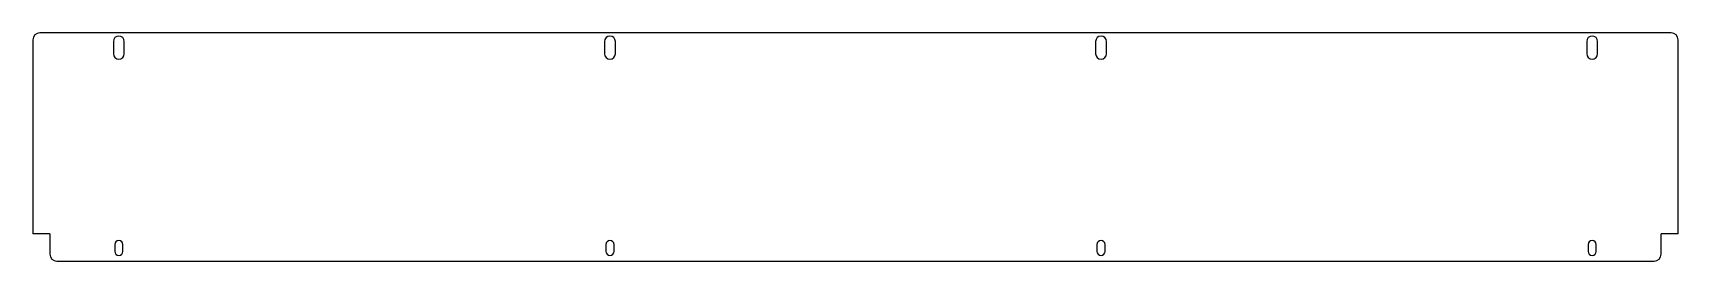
# Model space of a CAD drawing. Header units: millimetres. Extents: x 0 to 1206, y 0 to 168.
import ezdxf

# ---------------------------------------------------------------- set-up
doc = ezdxf.new("R2010")
doc.units = ezdxf.units.MM

msp = doc.modelspace()

# ---------------------------------------------------------------- linework, layer by layer
at = {"color": 7, "linetype": 'Continuous', "lineweight": 25}
for p, q in [((0, 162.5), (0, 20)), ((1201, 167.5), (5, 167.5)), ((59, 161.17), (59, 152.17)), ((67, 152.17), (67, 161.17)), ((419, 161.17), (419, 152.17)), ((427, 152.17), (427, 161.17)), ((779, 161.17), (779, 152.17)), ((787, 152.17), (787, 161.17)), ((1139, 161.17), (1139, 152.17)), ((1147, 152.17), (1147, 161.17)), ((1206, 20), (1206, 162.5)), ((12.45, 20), (0, 20)), ((12.45, 20), (12.45, 5)), ((60, 12.16), (60, 7.16)), ((66, 7.16), (66, 12.16)), ((420, 12.16), (420, 7.16)), ((426, 7.16), (426, 12.16)), ((780, 12.16), (780, 7.16)), ((786, 7.16), (786, 12.16)), ((1140, 12.16), (1140, 7.16)), ((1146, 7.16), (1146, 12.16)), ((1206, 20), (1193.55, 20)), ((1193.55, 5), (1193.55, 20)), ((17.45, 0), (1188.55, 0))]:
    msp.add_line(p, q, dxfattribs=at)
for centre, radius, start, end in [((5, 162.5), 5, 90, 180), ((63, 161.17), 4, 0, 180), ((423, 161.17), 4, 0, 180), ((783, 161.17), 4, 0, 180), ((1143, 161.17), 4, 0, 180), ((1201, 162.5), 5, 0, 90), ((63, 152.17), 4, 180, 0), ((423, 152.17), 4, 180, 0), ((783, 152.17), 4, 180, 0), ((1143, 152.17), 4, 180, 0), ((63, 12.16), 3, 0, 180), ((423, 12.16), 3, 0, 180), ((783, 12.16), 3, 0, 180), ((1143, 12.16), 3, 0, 180), ((17.45, 5), 5, 180, 270), ((63, 7.16), 3, 180, 0), ((423, 7.16), 3, 180, 0), ((783, 7.16), 3, 180, 0), ((1143, 7.16), 3, 180, 0), ((1188.55, 5), 5, 270, 0)]:
    msp.add_arc(centre, radius, start, end, dxfattribs=at)

doc.saveas('drawing.dxf')
